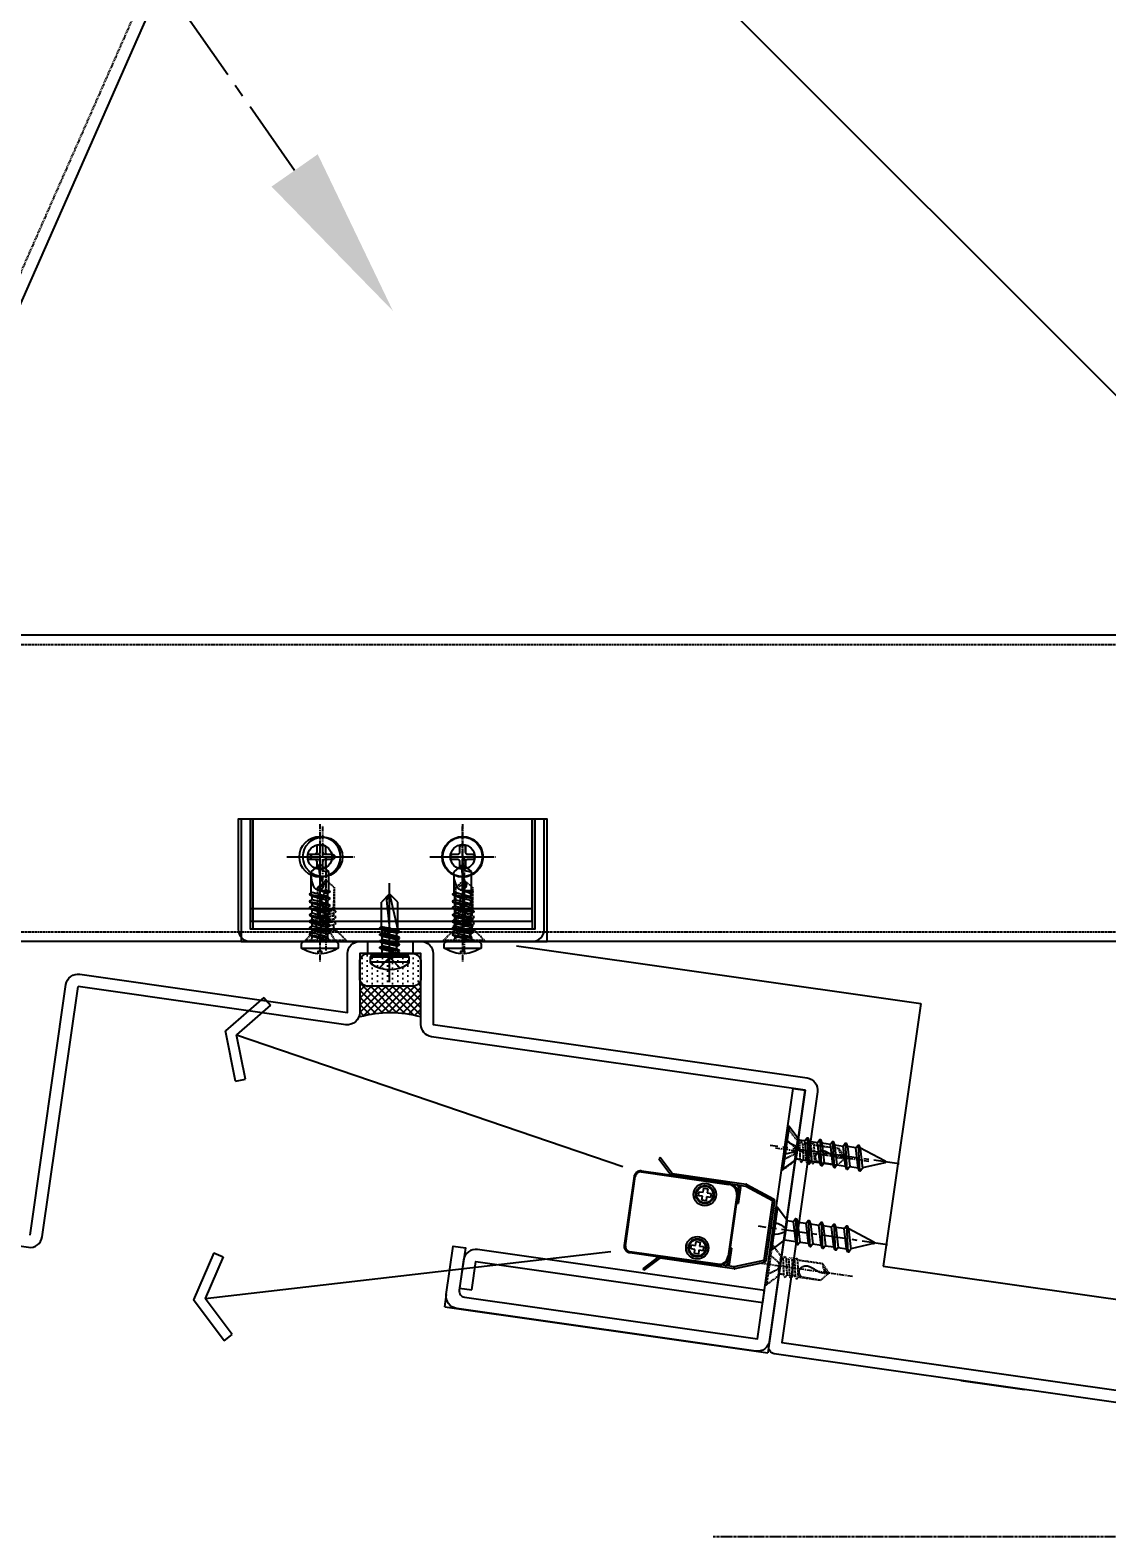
# Model space of a CAD drawing. Extents: x -3378 to 102197, y -3799 to 48702.
# Drawn here: x 81407.2 to 81671, y 27828 to 28197.1 of the extents above; entities that cross this region are included whole.
import ezdxf
from ezdxf import colors
from ezdxf.entities.mleader import LeaderData, LeaderLine
from ezdxf.math import Vec2, Vec3

# ---------------------------------------------------------------- set-up
doc = ezdxf.new("R2010")
doc.units = 0
for name, pattern in [('CENTER', [2, 1.25, -0.25, 0.25, -0.25]), ('CENTER2', [28.575, 19.05, -3.175, 3.175, -3.175]), ('HIDDEN', [0.375, 0.25, -0.125])]:
    doc.linetypes.add(name, pattern=pattern)
for name, color, linetype in [('ARR', 6, 'Continuous'), ('BCM CL', 14, 'CENTER'), ('BCM-draft', 252, 'Continuous'), ('BCM-SIL', 8, 'Continuous'), ('CENTER', 4, 'CENTER'), ('CL', 14, 'CENTER'), ('HIDDEN', 9, 'HIDDEN'), ('LAYER3', 165, 'Continuous'), ('螺絲 固定五金 FASTENERS', 124, 'Continuous'), ('螺絲、螺栓', 4, 'Continuous'), ('視覺模型鋁擠型暫替', 4, 'Continuous'), ('金屬面材 METAL PANEL', 2, 'Continuous')]:
    doc.layers.add(name, color=color, linetype=linetype)
doc.layers.add('BCM-ALP', color=7, linetype='Continuous', lineweight=0)
doc.styles.add('MSCHESE', font='')
doc.styles.get('MSCHESE').set_extended_font_data('Microsoft JhengHei')

# ---------------------------------------------------------------- blocks, each defined once
blk = doc.blocks.new('*U147')
blk.add_lwpolyline([(1.18, 0.65), (2.4, 0.65, -0.398336), (2.92, 0.16, -0.027263), (2.92, -0.16, -0.398336), (2.4, -0.65), (1.18, -0.65, 0.414214), (0.65, -1.18), (0.65, -2.4, -0.398336), (0.16, -2.92, -0.027263), (-0.16, -2.92, -0.398336), (-0.65, -2.4), (-0.65, -1.18, 0.414214), (-1.18, -0.65), (-2.4, -0.65, -0.398336), (-2.92, -0.16, -0.027263), (-2.92, 0.16, -0.398336), (-2.4, 0.65), (-1.18, 0.65, 0.414214), (-0.65, 1.18), (-0.65, 2.4, -0.398336), (-0.16, 2.92, -0.027263), (0.16, 2.92, -0.398336), (0.65, 2.4), (0.65, 1.18, 0.414214)], format="xyb", close=True)
blk.add_circle((0, 0), 4.84)
at = {"layer": 'CL'}
for p, q in [((0, 7.78), (0, -7.78)), ((-7.78, 0), (7.78, 0))]:
    blk.add_line(p, q, dxfattribs=at)
blk = doc.blocks.new('*U736')
blk.add_lwpolyline([(5, -0.3), (5, 0), (-5, 0), (-5, -0.3)])
at = {"layer": 'CL'}
blk.add_line((0, -20.87), (0, 2.23), dxfattribs=at)
at = {"layer": 'HIDDEN'}
for p, q in [((-5, -0.3), (-2.5, -2.8)), ((5, -0.3), (-5, -0.3)), ((2.5, -2.8), (-2.5, -2.8)), ((1.92, -3.4), (-1.92, -4.11)), ((-1.92, -4.11), (-1.92, -3.51)), ((1.92, -3.4), (2.46, -3.71)), ((5, -0.3), (2.5, -2.8)), ((-1.92, -4.11), (-2.46, -4.42)), ((-2.46, -4.42), (-2.46, -4.6)), ((-2.46, -4.6), (-1.92, -4.91)), ((-1.92, -5.54), (-2.46, -5.85)), ((-2.46, -5.85), (-2.46, -6.03)), ((-2.46, -6.03), (-1.92, -6.34)), ((-1.92, -6.97), (-2.46, -7.28)), ((-2.46, -7.28), (-2.46, -7.46)), ((2.05, -6.98), (-2.05, -7.7)), ((1.92, -4.2), (-1.92, -4.91)), ((1.92, -4.83), (-1.92, -5.54)), ((-1.92, -5.54), (-1.92, -4.91)), ((1.92, -5.63), (-1.92, -6.34)), ((1.92, -6.26), (-1.92, -6.97)), ((-1.92, -6.97), (-1.92, -6.34)), ((2.46, -3.89), (1.92, -4.2)), ((1.92, -4.83), (1.92, -4.2)), ((1.92, -4.83), (2.46, -5.14)), ((2.46, -5.32), (1.92, -5.63)), ((1.92, -6.26), (2.46, -6.57)), ((2.46, -6.75), (2.05, -6.98)), ((2.05, -13.25), (2.05, -6.98)), ((2.46, -3.71), (2.46, -3.89)), ((2.46, -6.57), (2.46, -6.75)), ((-2.46, -7.46), (-2.05, -7.7)), ((-2.05, -13.3), (-2.05, -7.7)), ((-2.05, -13.3), (-1.9, -8.44)), ((0, -15), (-2.05, -13.3)), ((2.05, -13.25), (0, -15))]:
    blk.add_line(p, q, dxfattribs=at)
for points in [[(-2.5, 0), (-1.03, -2.24, 0.216006), (0, -2.8)], [(2.5, 0), (1.03, -2.24, -0.216006), (0, -2.8)]]:
    blk.add_lwpolyline(points, format="xyb", dxfattribs=at)
for points in [[(1.92, -6.26), (1.92, -5.63)], [(-1.9, -8.44), (-1.71, -8.23), (-1.43, -8.04), (-1.18, -7.91), (-0.96, -7.83), (-0.77, -7.79), (-0.6, -7.78), (-0.45, -7.79), (-0.31, -7.82), (-0.18, -7.85), (-0.06, -7.89), (0.05, -7.93), (0.16, -7.97), (0.25, -8.02), (0.34, -8.08), (0.42, -8.14), (0.49, -8.2), (0.55, -8.26), (0.61, -8.33), (0.66, -8.4), (0.7, -8.48), (0.75, -8.56), (0.78, -8.64), (0.82, -8.72), (0.86, -8.8), (0.89, -8.89), (0.93, -8.98), (0.96, -9.07), (0.98, -9.16), (1.01, -9.26), (1.02, -9.37), (1.03, -9.48), (1.03, -9.6), (1.01, -9.73), (0.99, -9.86), (0.96, -10.01), (0.92, -10.15), (0.88, -10.31), (0.82, -10.47), (0.77, -10.63), (0.71, -10.8), (0.64, -10.97), (0.57, -11.14), (0.5, -11.32), (0.43, -11.5), (0.36, -11.68), (0.28, -11.86), (0.21, -12.04), (0.14, -12.22), (0.07, -12.41), (0.01, -12.61), (-0.05, -12.85), (-0.09, -13.14), (-0.11, -13.51), (-0.12, -13.97), (-0.1, -14.53), (0, -15)], [(2.05, -13.25), (1.65, -13.31), (1.2, -13.49), (0.87, -13.66), (0.62, -13.82), (0.43, -14), (0.27, -14.23), (0.12, -14.52), (0, -15)]]:
    blk.add_lwpolyline(points, dxfattribs=at)
for centre, radius, start, end in [((-2.62, -3.49), 0.699, 357.9568, 80.164), ((2.61, -3.48), 0.689, 98.9003, 173.2586)]:
    blk.add_arc(centre, radius, start, end, dxfattribs=at)
blk = doc.blocks.new('*U737')
blk.add_lwpolyline([(5, -0.3), (5, 0), (-5, 0), (-5, -0.3)])
at = {"layer": 'CL'}
blk.add_line((0, -20.87), (0, 2.23), dxfattribs=at)
at = {"layer": 'HIDDEN'}
for p, q in [((-5, -0.3), (-2.5, -2.8)), ((5, -0.3), (-5, -0.3)), ((2.5, -2.8), (-2.5, -2.8)), ((1.92, -3.4), (-1.92, -4.11)), ((-1.92, -4.11), (-1.92, -3.51)), ((1.92, -3.4), (2.46, -3.71)), ((5, -0.3), (2.5, -2.8)), ((-1.92, -4.11), (-2.46, -4.42)), ((-2.46, -4.42), (-2.46, -4.6)), ((-2.46, -4.6), (-1.92, -4.91)), ((-1.92, -5.54), (-2.46, -5.85)), ((-2.46, -5.85), (-2.46, -6.03)), ((-2.46, -6.03), (-1.92, -6.34)), ((-1.92, -6.97), (-2.46, -7.28)), ((-2.46, -7.28), (-2.46, -7.46)), ((2.05, -6.98), (-2.05, -7.7)), ((1.92, -4.2), (-1.92, -4.91)), ((1.92, -4.83), (-1.92, -5.54)), ((-1.92, -5.54), (-1.92, -4.91)), ((1.92, -5.63), (-1.92, -6.34)), ((1.92, -6.26), (-1.92, -6.97)), ((-1.92, -6.97), (-1.92, -6.34)), ((2.46, -3.89), (1.92, -4.2)), ((1.92, -4.83), (1.92, -4.2)), ((1.92, -4.83), (2.46, -5.14)), ((2.46, -5.32), (1.92, -5.63)), ((1.92, -6.26), (2.46, -6.57)), ((2.46, -6.75), (2.05, -6.98)), ((2.05, -13.25), (2.05, -6.98)), ((2.46, -3.71), (2.46, -3.89)), ((2.46, -6.57), (2.46, -6.75)), ((-2.46, -7.46), (-2.05, -7.7)), ((-2.05, -13.3), (-2.05, -7.7)), ((-2.05, -13.3), (-1.9, -8.44)), ((0, -15), (-2.05, -13.3)), ((2.05, -13.25), (0, -15))]:
    blk.add_line(p, q, dxfattribs=at)
for points in [[(-2.5, 0), (-1.03, -2.24, 0.216006), (0, -2.8)], [(2.5, 0), (1.03, -2.24, -0.216006), (0, -2.8)]]:
    blk.add_lwpolyline(points, format="xyb", dxfattribs=at)
for points in [[(1.92, -6.26), (1.92, -5.63)], [(-1.9, -8.44), (-1.71, -8.23), (-1.43, -8.04), (-1.18, -7.91), (-0.96, -7.83), (-0.77, -7.79), (-0.6, -7.78), (-0.45, -7.79), (-0.31, -7.82), (-0.18, -7.85), (-0.06, -7.89), (0.05, -7.93), (0.16, -7.97), (0.25, -8.02), (0.34, -8.08), (0.42, -8.14), (0.49, -8.2), (0.55, -8.26), (0.61, -8.33), (0.66, -8.4), (0.7, -8.48), (0.75, -8.56), (0.78, -8.64), (0.82, -8.72), (0.86, -8.8), (0.89, -8.89), (0.93, -8.98), (0.96, -9.07), (0.98, -9.16), (1.01, -9.26), (1.02, -9.37), (1.03, -9.48), (1.03, -9.6), (1.01, -9.73), (0.99, -9.86), (0.96, -10.01), (0.92, -10.15), (0.88, -10.31), (0.82, -10.47), (0.77, -10.63), (0.71, -10.8), (0.64, -10.97), (0.57, -11.14), (0.5, -11.32), (0.43, -11.5), (0.36, -11.68), (0.28, -11.86), (0.21, -12.04), (0.14, -12.22), (0.07, -12.41), (0.01, -12.61), (-0.05, -12.85), (-0.09, -13.14), (-0.11, -13.51), (-0.12, -13.97), (-0.1, -14.53), (0, -15)], [(2.05, -13.25), (1.65, -13.31), (1.2, -13.49), (0.87, -13.66), (0.62, -13.82), (0.43, -14), (0.27, -14.23), (0.12, -14.52), (0, -15)]]:
    blk.add_lwpolyline(points, dxfattribs=at)
for centre, radius, start, end in [((-2.62, -3.49), 0.699, 357.9568, 80.164), ((2.61, -3.48), 0.689, 98.9003, 173.2586)]:
    blk.add_arc(centre, radius, start, end, dxfattribs=at)
blk = doc.blocks.new('A$C19CB1797')
at = {"layer": 'BCM-SIL'}
for p, q in [((8.28, 24.29, 0), (8.28, 0, 0)), ((3.53, 19.39, 0), (13.03, 19.39, 0)), ((3.53, 18.16, 0), (13.03, 18.16, 0)), ((6.49, 17.06, 0), (5.88, 16.71, 0)), ((5.88, 16.71, 0), (10.68, 15.91, 0)), ((5.88, 16.71, 0), (5.88, 16.51, 0)), ((5.88, 16.51, 0), (10.68, 15.72, 0)), ((5.88, 16.51, 0), (6.49, 16.16, 0)), ((6.49, 15.47, 0), (5.88, 15.12, 0)), ((5.88, 15.12, 0), (10.68, 14.32, 0)), ((5.88, 15.12, 0), (5.88, 14.92, 0)), ((5.88, 14.92, 0), (10.68, 14.13, 0)), ((5.88, 14.92, 0), (6.49, 14.57, 0)), ((6.49, 17.06, 0), (10.07, 16.26, 0)), ((6.49, 16.16, 0), (10.07, 15.36, 0)), ((6.49, 16.16, 0), (6.49, 15.47, 0)), ((6.49, 15.47, 0), (10.07, 14.68, 0)), ((10.07, 17.06, 0), (10.07, 16.26, 0)), ((10.07, 17.06, 0), (10.07, 16.26, 0)), ((10.07, 16.26, 0), (10.68, 15.91, 0)), ((10.68, 15.72, 0), (10.07, 15.36, 0)), ((10.07, 15.36, 0), (10.07, 14.68, 0)), ((10.68, 15.91, 0), (10.68, 15.72, 0)), ((6.49, 13.88, 0), (5.88, 13.53, 0)), ((5.88, 13.53, 0), (10.68, 12.74, 0)), ((5.88, 13.53, 0), (5.88, 13.33, 0)), ((5.88, 13.33, 0), (10.68, 12.54, 0)), ((5.88, 13.33, 0), (6.49, 12.98, 0)), ((6.49, 12.3, 0), (5.88, 11.94, 0)), ((5.88, 11.94, 0), (10.68, 11.15, 0)), ((5.88, 11.94, 0), (5.88, 11.75, 0)), ((5.88, 11.75, 0), (10.68, 10.95, 0)), ((5.88, 11.75, 0), (6.28, 11.52, 0)), ((8.28, 2.66, 0), (6.28, 11.52, 0)), ((6.28, 11.52, 0), (6.28, 4.66, 0)), ((6.28, 11.52, 0), (10.28, 10.72, 0)), ((6.49, 14.57, 0), (10.07, 13.78, 0)), ((6.49, 14.57, 0), (6.49, 13.88, 0)), ((6.49, 13.88, 0), (10.07, 13.09, 0)), ((6.49, 12.98, 0), (10.07, 12.19, 0)), ((6.49, 12.98, 0), (6.49, 12.3, 0)), ((6.49, 12.3, 0), (10.07, 11.5, 0)), ((9.03, 4.16, 0), (8.28, 11.12, 0)), ((10.07, 14.68, 0), (10.68, 14.32, 0)), ((10.68, 14.13, 0), (10.07, 13.78, 0)), ((10.07, 13.78, 0), (10.07, 13.09, 0)), ((10.07, 13.09, 0), (10.68, 12.74, 0)), ((10.68, 12.54, 0), (10.07, 12.19, 0)), ((10.07, 12.19, 0), (10.07, 11.5, 0)), ((10.07, 11.5, 0), (10.68, 11.15, 0)), ((10.68, 14.32, 0), (10.68, 14.13, 0)), ((10.68, 12.74, 0), (10.68, 12.54, 0)), ((10.68, 11.15, 0), (10.68, 10.95, 0)), ((10.68, 10.95, 0), (10.28, 10.72, 0)), ((10.28, 10.72, 0), (10.28, 4.66, 0)), ((6.28, 4.66, 0), (8.28, 2.66, 0)), ((8.28, 2.66, 0), (10.28, 4.66, 0)), ((8.28, 2.66, 0), (9.03, 4.16, 0))]:
    blk.add_line(p, q, dxfattribs=at)
at = {"layer": 'BCM-SIL', "elevation": 0}
blk.add_lwpolyline([(12.8, 19.81, 0.297439), (3.75, 19.81, 0.253368), (3.53, 19.39), (3.53, 18.16, 0.414214), (4.03, 17.66), (12.53, 17.66, 0.414214), (13.03, 18.16), (13.03, 19.39, 0.253368)], format="xyb", close=True, dxfattribs=at)
at = {"layer": 'BCM-SIL', "ltscale": 0.1, "elevation": 0}
blk.add_lwpolyline([(5.78, 20.77), (7.8, 18.64, 0.205918), (8.28, 18.43, 0.205918), (8.75, 18.64), (10.78, 20.77)], format="xyb", dxfattribs=at)
at = {"layer": 'BCM-SIL'}
for centre, start, end in [((5.89, 17.06, 0), 0, 90), ((10.67, 17.06, 0), 90, 180)]:
    blk.add_arc(centre, 0.6, start, end, dxfattribs=at)
blk = doc.blocks.new('*U738')
blk.add_lwpolyline([(5, -0.3), (5, 0), (-5, 0), (-5, -0.3)])
at = {"layer": 'CL'}
blk.add_line((0, -20.87), (0, 2.23), dxfattribs=at)
at = {"layer": 'HIDDEN'}
for p, q in [((-5, -0.3), (-2.5, -2.8)), ((5, -0.3), (-5, -0.3)), ((2.5, -2.8), (-2.5, -2.8)), ((1.92, -3.4), (-1.92, -4.11)), ((-1.92, -4.11), (-1.92, -3.51)), ((1.92, -3.4), (2.46, -3.71)), ((5, -0.3), (2.5, -2.8)), ((-1.92, -4.11), (-2.46, -4.42)), ((-2.46, -4.42), (-2.46, -4.6)), ((-2.46, -4.6), (-1.92, -4.91)), ((-1.92, -5.54), (-2.46, -5.85)), ((-2.46, -5.85), (-2.46, -6.03)), ((-2.46, -6.03), (-1.92, -6.34)), ((-1.92, -6.97), (-2.46, -7.28)), ((-2.46, -7.28), (-2.46, -7.46)), ((2.05, -6.98), (-2.05, -7.7)), ((1.92, -4.2), (-1.92, -4.91)), ((1.92, -4.83), (-1.92, -5.54)), ((-1.92, -5.54), (-1.92, -4.91)), ((1.92, -5.63), (-1.92, -6.34)), ((1.92, -6.26), (-1.92, -6.97)), ((-1.92, -6.97), (-1.92, -6.34)), ((2.46, -3.89), (1.92, -4.2)), ((1.92, -4.83), (1.92, -4.2)), ((1.92, -4.83), (2.46, -5.14)), ((2.46, -5.32), (1.92, -5.63)), ((1.92, -6.26), (2.46, -6.57)), ((2.46, -6.75), (2.05, -6.98)), ((2.05, -13.25), (2.05, -6.98)), ((2.46, -3.71), (2.46, -3.89)), ((2.46, -6.57), (2.46, -6.75)), ((-2.46, -7.46), (-2.05, -7.7)), ((-2.05, -13.3), (-2.05, -7.7)), ((-2.05, -13.3), (-1.9, -8.44)), ((0, -15), (-2.05, -13.3)), ((2.05, -13.25), (0, -15))]:
    blk.add_line(p, q, dxfattribs=at)
for points in [[(-2.5, 0), (-1.03, -2.24, 0.216006), (0, -2.8)], [(2.5, 0), (1.03, -2.24, -0.216006), (0, -2.8)]]:
    blk.add_lwpolyline(points, format="xyb", dxfattribs=at)
for points in [[(1.92, -6.26), (1.92, -5.63)], [(-1.9, -8.44), (-1.71, -8.23), (-1.43, -8.04), (-1.18, -7.91), (-0.96, -7.83), (-0.77, -7.79), (-0.6, -7.78), (-0.45, -7.79), (-0.31, -7.82), (-0.18, -7.85), (-0.06, -7.89), (0.05, -7.93), (0.16, -7.97), (0.25, -8.02), (0.34, -8.08), (0.42, -8.14), (0.49, -8.2), (0.55, -8.26), (0.61, -8.33), (0.66, -8.4), (0.7, -8.48), (0.75, -8.56), (0.78, -8.64), (0.82, -8.72), (0.86, -8.8), (0.89, -8.89), (0.93, -8.98), (0.96, -9.07), (0.98, -9.16), (1.01, -9.26), (1.02, -9.37), (1.03, -9.48), (1.03, -9.6), (1.01, -9.73), (0.99, -9.86), (0.96, -10.01), (0.92, -10.15), (0.88, -10.31), (0.82, -10.47), (0.77, -10.63), (0.71, -10.8), (0.64, -10.97), (0.57, -11.14), (0.5, -11.32), (0.43, -11.5), (0.36, -11.68), (0.28, -11.86), (0.21, -12.04), (0.14, -12.22), (0.07, -12.41), (0.01, -12.61), (-0.05, -12.85), (-0.09, -13.14), (-0.11, -13.51), (-0.12, -13.97), (-0.1, -14.53), (0, -15)], [(2.05, -13.25), (1.65, -13.31), (1.2, -13.49), (0.87, -13.66), (0.62, -13.82), (0.43, -14), (0.27, -14.23), (0.12, -14.52), (0, -15)]]:
    blk.add_lwpolyline(points, dxfattribs=at)
for centre, radius, start, end in [((-2.62, -3.49), 0.699, 357.9568, 80.164), ((2.61, -3.48), 0.689, 98.9003, 173.2586)]:
    blk.add_arc(centre, radius, start, end, dxfattribs=at)
blk = doc.blocks.new('*U739')
blk.add_lwpolyline([(5, -0.3), (5, 0), (-5, 0), (-5, -0.3)])
at = {"layer": 'CL'}
blk.add_line((0, -20.87), (0, 2.23), dxfattribs=at)
at = {"layer": 'HIDDEN'}
for p, q in [((-5, -0.3), (-2.5, -2.8)), ((5, -0.3), (-5, -0.3)), ((2.5, -2.8), (-2.5, -2.8)), ((1.92, -3.4), (-1.92, -4.11)), ((-1.92, -4.11), (-1.92, -3.51)), ((1.92, -3.4), (2.46, -3.71)), ((5, -0.3), (2.5, -2.8)), ((-1.92, -4.11), (-2.46, -4.42)), ((-2.46, -4.42), (-2.46, -4.6)), ((-2.46, -4.6), (-1.92, -4.91)), ((-1.92, -5.54), (-2.46, -5.85)), ((-2.46, -5.85), (-2.46, -6.03)), ((-2.46, -6.03), (-1.92, -6.34)), ((-1.92, -6.97), (-2.46, -7.28)), ((-2.46, -7.28), (-2.46, -7.46)), ((2.05, -6.98), (-2.05, -7.7)), ((1.92, -4.2), (-1.92, -4.91)), ((1.92, -4.83), (-1.92, -5.54)), ((-1.92, -5.54), (-1.92, -4.91)), ((1.92, -5.63), (-1.92, -6.34)), ((1.92, -6.26), (-1.92, -6.97)), ((-1.92, -6.97), (-1.92, -6.34)), ((2.46, -3.89), (1.92, -4.2)), ((1.92, -4.83), (1.92, -4.2)), ((1.92, -4.83), (2.46, -5.14)), ((2.46, -5.32), (1.92, -5.63)), ((1.92, -6.26), (2.46, -6.57)), ((2.46, -6.75), (2.05, -6.98)), ((2.05, -13.25), (2.05, -6.98)), ((2.46, -3.71), (2.46, -3.89)), ((2.46, -6.57), (2.46, -6.75)), ((-2.46, -7.46), (-2.05, -7.7)), ((-2.05, -13.3), (-2.05, -7.7)), ((-2.05, -13.3), (-1.9, -8.44)), ((0, -15), (-2.05, -13.3)), ((2.05, -13.25), (0, -15))]:
    blk.add_line(p, q, dxfattribs=at)
for points in [[(-2.5, 0), (-1.03, -2.24, 0.216006), (0, -2.8)], [(2.5, 0), (1.03, -2.24, -0.216006), (0, -2.8)]]:
    blk.add_lwpolyline(points, format="xyb", dxfattribs=at)
for points in [[(1.92, -6.26), (1.92, -5.63)], [(-1.9, -8.44), (-1.71, -8.23), (-1.43, -8.04), (-1.18, -7.91), (-0.96, -7.83), (-0.77, -7.79), (-0.6, -7.78), (-0.45, -7.79), (-0.31, -7.82), (-0.18, -7.85), (-0.06, -7.89), (0.05, -7.93), (0.16, -7.97), (0.25, -8.02), (0.34, -8.08), (0.42, -8.14), (0.49, -8.2), (0.55, -8.26), (0.61, -8.33), (0.66, -8.4), (0.7, -8.48), (0.75, -8.56), (0.78, -8.64), (0.82, -8.72), (0.86, -8.8), (0.89, -8.89), (0.93, -8.98), (0.96, -9.07), (0.98, -9.16), (1.01, -9.26), (1.02, -9.37), (1.03, -9.48), (1.03, -9.6), (1.01, -9.73), (0.99, -9.86), (0.96, -10.01), (0.92, -10.15), (0.88, -10.31), (0.82, -10.47), (0.77, -10.63), (0.71, -10.8), (0.64, -10.97), (0.57, -11.14), (0.5, -11.32), (0.43, -11.5), (0.36, -11.68), (0.28, -11.86), (0.21, -12.04), (0.14, -12.22), (0.07, -12.41), (0.01, -12.61), (-0.05, -12.85), (-0.09, -13.14), (-0.11, -13.51), (-0.12, -13.97), (-0.1, -14.53), (0, -15)], [(2.05, -13.25), (1.65, -13.31), (1.2, -13.49), (0.87, -13.66), (0.62, -13.82), (0.43, -14), (0.27, -14.23), (0.12, -14.52), (0, -15)]]:
    blk.add_lwpolyline(points, dxfattribs=at)
for centre, radius, start, end in [((-2.62, -3.49), 0.699, 357.9568, 80.164), ((2.61, -3.48), 0.689, 98.9003, 173.2586)]:
    blk.add_arc(centre, radius, start, end, dxfattribs=at)
blk = doc.blocks.new('*U35')
blk.add_lwpolyline([(1.22, 0.68), (2.48, 0.68, -0.398336), (3.02, 0.16, -0.027263), (3.02, -0.16, -0.398336), (2.48, -0.68), (1.22, -0.68, 0.414214), (0.68, -1.22), (0.68, -2.48, -0.398336), (0.16, -3.02, -0.027263), (-0.16, -3.02, -0.398336), (-0.68, -2.48), (-0.68, -1.22, 0.414214), (-1.22, -0.68), (-2.48, -0.68, -0.398336), (-3.02, -0.16, -0.027263), (-3.02, 0.16, -0.398336), (-2.48, 0.68), (-1.22, 0.68, 0.414214), (-0.68, 1.22), (-0.68, 2.48, -0.398336), (-0.16, 3.02, -0.027263), (0.16, 3.02, -0.398336), (0.68, 2.48), (0.68, 1.22, 0.414214)], format="xyb", close=True)
blk.add_circle((0, 0), 5)
at = {"layer": 'CL'}
for p, q in [((0, 8.04), (0, -8.04)), ((-8.04, 0), (8.04, 0))]:
    blk.add_line(p, q, dxfattribs=at)
blk = doc.blocks.new('圓孔6mm')
at = {"layer": '視覺模型鋁擠型暫替', "color": 6, "linetype": 'Continuous'}
blk.add_circle((0, 0), 3, dxfattribs=at)
at = {"layer": 'BCM-draft'}
blk.add_blockref('*U35', (0, 0), dxfattribs=at)
blk = doc.blocks.new('A$C20AE7E0D')
at = {"layer": 'ARR', "color": 0, "linetype": 'ByBlock', "ltscale": 0.3}
for p, q in [((-1.61, -4.5), (-1.61, 4.5)), ((0.5, 2.24), (1.14, 1.9)), ((0.72, 2.13), (1.65, -2.5)), ((1.89, 1.9), (1.14, 1.9)), ((2.24, 2.5), (3.24, -2.5)), ((3.48, 1.9), (2.73, 1.9)), ((3.83, 2.5), (4.83, -2.5)), ((5.07, 1.9), (4.32, 1.9)), ((5.42, 2.5), (6.42, -2.5)), ((6.81, 1.9), (5.91, 1.9)), ((7.16, 2.5), (8.16, -2.5)), ((8.4, 1.9), (7.65, 1.9)), ((8.75, 2.5), (9.75, -2.5)), ((10.14, 1.9), (9.24, 1.9)), ((10.49, 2.5), (11.49, -2.5)), ((11.73, 1.9), (10.98, 1.9)), ((12.08, 2.5), (12.7, -0.6)), ((17.12, 2.1), (12.46, 2.1)), ((18.83, 0.06), (17.12, 2.1)), ((18.83, 0.06), (18.95, 0.06)), ((19, -0.01), (19, 0.01)), ((2.14, -1.9), (2.89, -1.9)), ((3.73, -1.9), (4.48, -1.9)), ((5.32, -1.9), (6.07, -1.9)), ((6.91, -1.9), (7.81, -1.9)), ((8.65, -1.9), (9.4, -1.9)), ((10.24, -1.9), (11.14, -1.9)), ((11.87, -2.1), (15.91, -2.1)), ((18.83, -0.06), (17.12, -2.1)), ((18.83, -0.06), (18.95, -0.06))]:
    blk.add_line(p, q, dxfattribs=at)
at = {"layer": 'ARR', "color": 0, "linetype": 'CENTER', "ltscale": 0.87}
blk.add_line((21, 0), (-5.1, 0), dxfattribs=at)
at = {"layer": 'ARR', "color": 0, "linetype": 'ByBlock', "ltscale": 0.3}
blk.add_lwpolyline([(-2.98, -0.5, 0.134476), (-1.61, -4.5), (-0.58, -4.5, 0.198912), (-0.44, -4.44), (-0.06, -4.06, 0.198912), (0, -3.92), (0, 3.92, 0.198912), (-0.06, 4.06), (-0.44, 4.44, 0.198912), (-0.58, 4.5), (-1.61, 4.5, 0.134562), (-2.98, 0.5), (-2.48, 0.5), (-2.48, -0.5), (-2.98, -0.5)], format="xyb", dxfattribs=at)
blk.add_lwpolyline([(1.14, 1.9), (2.14, -1.9), (1.8, -2.5), (1.65, -2.5), (1.3, -1.9), (0.3, 1.9), (0.5, 2.24)], dxfattribs=at)
for points in [[(3.24, -2.5), (2.89, -1.9), (1.89, 1.9), (2.24, 2.5), (2.39, 2.5), (2.73, 1.9), (3.73, -1.9), (3.39, -2.5)], [(4.83, -2.5), (4.48, -1.9), (3.48, 1.9), (3.83, 2.5), (3.98, 2.5), (4.32, 1.9), (5.32, -1.9), (4.98, -2.5)], [(6.42, -2.5), (6.07, -1.9), (5.07, 1.9), (5.42, 2.5), (5.57, 2.5), (5.91, 1.9), (6.91, -1.9), (6.57, -2.5)], [(8.16, -2.5), (7.81, -1.9), (6.81, 1.9), (7.16, 2.5), (7.31, 2.5), (7.65, 1.9), (8.65, -1.9), (8.31, -2.5)], [(9.75, -2.5), (9.4, -1.9), (8.4, 1.9), (8.75, 2.5), (8.9, 2.5), (9.24, 1.9), (10.24, -1.9), (9.9, -2.5)], [(11.49, -2.5), (11.14, -1.9), (10.14, 1.9), (10.49, 2.5), (10.64, 2.5), (10.98, 1.9), (11.98, -1.9), (11.64, -2.5)], [(12.08, 2.5), (11.73, 1.9), (12.7, -0.6), (12.46, 2.1), (12.23, 2.5)]]:
    blk.add_lwpolyline(points, close=True, dxfattribs=at)
for centre, radius, start, end in [((0.67, 3.07), 0.874, 220.3388, 257.7802), ((13.86, -0.29), 1.2, 56.152, 236.152), ((17.85, 6.88), 7.01, 241.6458, 278.008), ((18.9, 1.75), 1.82, 168.8617, 267.6865), ((18.95, 0.01), 0.05, 0, 90), ((1.17, -3.34), 1.44, 84.7312, 144.22), ((16.52, 4.88), 7.01, 241.6458, 274.9541), ((18.95, -0.01), 0.05, 270, 0)]:
    blk.add_arc(centre, radius, start, end, dxfattribs=at)
blk = doc.blocks.new('*U77')
at = {"color": 0, "linetype": 'ByBlock'}
blk.add_blockref('A$C20AE7E0D', (0, 0), dxfattribs=at)
blk = doc.blocks.new('4t托架')
at = {"layer": '視覺模型鋁擠型暫替', "color": 6, "linetype": 'Continuous'}
blk.add_line((-0.7, -22), (-69.7, -22), dxfattribs=at)
at = {"layer": '視覺模型鋁擠型暫替', "color": 6, "linetype": 'Continuous', "elevation": 0}
blk.add_lwpolyline([(-69.7, -25), (-0.7, -25), (-0.7, 0), (-69.7, 0)], close=True, dxfattribs=at)
at = {"layer": '金屬面材 METAL PANEL', "linetype": 'Continuous', "elevation": 0}
blk.add_lwpolyline([(-69.7, 0), (-72.7, 0), (-72.7, -27, 0.414214), (-69.7, -30), (-0.7, -30, 0.414214), (2.3, -27), (2.3, 0), (-0.7, 0), (-0.7, -27), (-69.7, -27)], format="xyb", close=True, dxfattribs=at)
at = {"layer": '螺絲 固定五金 FASTENERS', "xscale": -1, "rotation": 270}
for p in [(-52.7, -30), (-17.7, -30)]:
    blk.add_blockref('*U77', p, dxfattribs=at)
at = {"layer": '視覺模型鋁擠型暫替', "linetype": 'Continuous'}
for p in [(-52.7, -9.26), (-17.7, -9.26)]:
    blk.add_blockref('圓孔6mm', p, dxfattribs=at)
blk = doc.blocks.new('*u927')
at = {"layer": 'CENTER', "color": 0, "ltscale": 5}
blk.add_line((28.28, 0), (-3.62, 0), dxfattribs=at)
at = {"layer": '螺絲、螺栓', "color": 0, "linetype": 'ByBlock', "ltscale": 0.2}
for p, q in [((0.3, 5.3), (0.3, -5.3)), ((3.1, 2.5), (3.1, -2.5)), ((3.1, 2.39), (4.64, 2.39)), ((5.08, 3.15), (6.34, -3.15)), ((5.7, 2.39), (7.79, 2.39)), ((8.23, 3.15), (9.49, -3.15)), ((8.85, 2.39), (10.94, 2.39)), ((11.38, 3.15), (12.64, -3.15)), ((12, 2.39), (14.09, 2.39)), ((14.53, 3.15), (15.79, -3.15)), ((17.24, 2.39), (15.15, 2.39)), ((17.68, 3.15), (18.94, -3.15)), ((18.17, 2.61), (24.84, 0.24)), ((3.1, -2.39), (5.9, -2.39)), ((6.96, -2.39), (9.05, -2.39)), ((10.11, -2.39), (12.2, -2.39)), ((13.26, -2.39), (15.35, -2.39)), ((16.41, -2.39), (18.5, -2.39)), ((24.84, -0.23), (19.52, -2.25))]:
    blk.add_line(p, q, dxfattribs=at)
blk.add_lwpolyline([(3.1, -2.5), (0.3, -5.3), (0, -5.3), (0, 5.3), (0.3, 5.3), (3.1, 2.5)], dxfattribs=at)
blk.add_lwpolyline([(0, 1.61, -0.048054), (2.67, 0.68, -0.292428), (3.1, 0, -0.292428), (2.67, -0.68, -0.048054), (0, -1.61, -0.048054)], format="xyb", dxfattribs=at)
for points in [[(6.34, -3.15), (5.9, -2.39), (4.64, 2.39), (5.08, 3.15), (5.27, 3.15), (5.7, 2.39), (6.96, -2.39), (6.53, -3.15)], [(9.49, -3.15), (9.05, -2.39), (7.79, 2.39), (8.23, 3.15), (8.42, 3.15), (8.85, 2.39), (10.11, -2.39), (9.68, -3.15)], [(12.64, -3.15), (12.2, -2.39), (10.94, 2.39), (11.38, 3.15), (11.57, 3.15), (12, 2.39), (13.26, -2.39), (12.83, -3.15)], [(15.79, -3.15), (15.35, -2.39), (14.09, 2.39), (14.53, 3.15), (14.72, 3.15), (15.15, 2.39), (16.41, -2.39), (15.98, -3.15)], [(18.94, -3.15), (18.5, -2.39), (17.24, 2.39), (17.68, 3.15), (17.87, 3.15), (18.3, 2.39), (19.56, -2.39), (19.13, -3.15)]]:
    blk.add_lwpolyline(points, close=True, dxfattribs=at)
blk.add_arc((24.75, 0), 0.252, 292.1627, 69.4623, dxfattribs=at)
blk = doc.blocks.new('*U929')
blk.add_blockref('*u927', (0, 0))
blk = doc.blocks.new('燈座')
for p, q in [((-78.77, 14.27), (-79.2, 11.3)), ((-79.16, 11.3), (0, 0)), ((0.42, 2.97, 0), (0, 0))]:
    blk.add_line(p, q)
at = {"layer": '金屬面材 METAL PANEL', "linetype": 'Continuous'}
for points in [[(9.18, 64.35), (0.42, 2.97, -0.414214), (-2.97, 0.42), (-76.23, 10.88, -0.414214), (-78.77, 14.27), (-77.08, 26.15), (-74.11, 25.73), (-75.59, 15.33, 0.414214), (-74.32, 13.64), (-2.55, 3.39), (6.21, 64.77)], [(-72.55, 15.4), (-71.56, 22.33), (-1.27, 12.3), (-0.85, 15.27), (-71.14, 25.3, 0.414214), (-74.53, 22.76), (-75.52, 15.83)]]:
    blk.add_lwpolyline(points, format="xyb", close=True, dxfattribs=at)
at = {"layer": '螺絲 固定五金 FASTENERS', "rotation": 351.8790730473864}
for p in [(4.14, 50.28, 0), (1.32, 30.48, 0)]:
    blk.add_blockref('*U929', p, dxfattribs=at)
blk = doc.blocks.new('箭頭2')
at = {"layer": 'LAYER3', "ltscale": 10}
for p, q in [((-21.65, -12.5), (0, 0)), ((21.65, -12.5), (0, 0)), ((-19.15, -16.83), (0, -5.77)), ((19.15, -16.83), (0, -5.77)), ((0, -5.77), (0, -205.77)), ((-21.65, -12.5), (-19.15, -16.83)), ((21.65, -12.5), (19.15, -16.83))]:
    blk.add_line(p, q, dxfattribs=at)
blk = doc.blocks.new('L1燈具')
at = {"color": 133, "linetype": 'Continuous'}
for p, q in [((-26.94, 17.91), (-27.33, 17.61)), ((-27.33, 17.61), (-24.4, 13.7)), ((-24, 14), (-26.94, 17.91)), ((-24, 14), (-5.92, 11.42)), ((-9.83, 11.47), (-5.99, 10.93)), ((-5.76, 11.36), (0.79, 7.86)), ((-7.78, 10.68), (-8.05, 8.75)), ((-7.29, 10.61), (-7.85, 6.69)), ((-5.99, 10.93), (0.56, 7.42)), ((0.56, 7.42), (-1.54, -7.28)), ((-8.34, 6.76), (-7.85, 6.69)), ((1.05, 7.35), (-1.05, -7.35)), ((-27.26, -6.33), (-31.17, -9.26)), ((-30.87, -9.66), (-26.96, -6.72)), ((-8.88, -9.3), (-26.96, -6.72)), ((-10.46, -8.08), (-10.18, -6.15)), ((-9.97, -8.15), (-9.41, -4.23)), ((-9.9, -4.16), (-9.41, -4.23)), ((-1.54, -7.28), (-8.81, -8.81)), ((-30.87, -9.66), (-31.17, -9.26)), ((-8.81, -8.81), (-12.64, -8.27)), ((-1.44, -7.77), (-8.71, -9.3))]:
    blk.add_line(p, q, dxfattribs=at)
at = {"color": 53}
for p, q in [((-33.28, 13.37), (-35.71, -3.65)), ((-10.1, 11.58), (-31.58, 14.64)), ((-10.13, -6.29), (-7.98, 8.75)), ((-34.43, -5.35), (-12.96, -8.41))]:
    blk.add_line(p, q, dxfattribs=at)
at = {"color": 165}
for p, q in [((-35.67, -3.63), (-33.25, 13.34)), ((-35.48, -3.66), (-33.06, 13.31)), ((-33.28, 13.37), (-33.22, 13.62)), ((-33.28, 13.37), (-33.28, 13.37)), ((-33.25, 13.34), (-33.28, 13.37)), ((-33.06, 13.31), (-33.25, 13.34)), ((-33.22, 13.62), (-33.1, 13.9)), ((-33.1, 13.9), (-32.92, 14.15)), ((-31.59, 14.41), (-31.56, 14.61)), ((-31.59, 14.41), (-10.16, 11.36)), ((-31.56, 14.61), (-31.58, 14.64)), ((-31.58, 14.64), (-31.58, 14.64)), ((-31.56, 14.61), (-10.14, 11.55)), ((-10.16, 11.36), (-10.14, 11.55)), ((-10.14, 11.55), (-10.1, 11.58)), ((-10.1, 11.58), (-10.1, 11.58)), ((-17.58, 8.59), (-17.44, 9.58)), ((-16.59, 8.45), (-17.58, 8.59)), ((-17.44, 9.58), (-16.45, 9.44)), ((-16.73, 7.46), (-16.59, 8.45)), ((-15.74, 7.32), (-16.73, 7.46)), ((-16.45, 9.44), (-16.31, 10.43)), ((-16.31, 10.43), (-15.32, 10.29)), ((-15.6, 8.31), (-15.74, 7.32)), ((-14.61, 8.17), (-15.6, 8.31)), ((-15.32, 10.29), (-15.46, 9.3)), ((-15.46, 9.3), (-14.47, 9.16)), ((-14.47, 9.16), (-14.61, 8.17)), ((-8.21, 8.75), (-10.35, -6.23)), ((-8.01, 8.73), (-10.15, -6.26)), ((-10.1, -6.1), (-8.01, 8.55)), ((-8.21, 8.75), (-8.01, 8.73)), ((-8.01, 8.73), (-7.98, 8.75)), ((-7.98, 8.75), (-7.98, 8.75)), ((-35.72, -3.9), (-35.71, -3.65)), ((-35.67, -3.63), (-35.71, -3.65)), ((-35.71, -3.65), (-35.71, -3.65)), ((-35.48, -3.66), (-35.67, -3.63)), ((-19.44, -4.45), (-19.3, -3.46)), ((-19.3, -3.46), (-18.31, -3.6)), ((-18.31, -3.6), (-18.17, -2.61)), ((-18.17, -2.61), (-17.18, -2.75)), ((-17.18, -2.75), (-17.32, -3.74)), ((-35.68, -4.21), (-35.72, -3.9)), ((-35.58, -4.5), (-35.68, -4.21)), ((-34.4, -5.32), (-34.43, -5.35)), ((-34.43, -5.35), (-34.43, -5.35)), ((-34.37, -5.13), (-34.4, -5.32)), ((-12.98, -8.38), (-34.4, -5.32)), ((-12.95, -8.18), (-34.37, -5.13)), ((-18.45, -4.59), (-19.44, -4.45)), ((-18.59, -5.58), (-18.45, -4.59)), ((-17.6, -5.72), (-18.59, -5.58)), ((-17.46, -4.73), (-17.6, -5.72)), ((-16.47, -4.87), (-17.46, -4.73)), ((-17.32, -3.74), (-16.33, -3.88)), ((-16.33, -3.88), (-16.47, -4.87)), ((-10.35, -6.23), (-10.15, -6.26)), ((-10.15, -6.26), (-10.13, -6.29)), ((-10.13, -6.29), (-10.13, -6.29)), ((-12.95, -8.18), (-12.98, -8.38)), ((-12.98, -8.38), (-12.96, -8.41)), ((-12.96, -8.41), (-12.96, -8.41))]:
    blk.add_line(p, q, dxfattribs=at)
at = {"color": 165, "linetype": 'Continuous'}
for p, q in [((-24, 14), (-24.4, 13.7)), ((-24, 14), (-24.25, 13.57)), ((-24, 14), (-24.07, 13.54)), ((-7.73, 11.17), (-7.88, 11.06)), ((-5.92, 11.42), (-5.99, 10.93)), ((-5.76, 11.36), (-5.99, 10.93)), ((-8.29, 8.76), (-8.09, 8.73)), ((-8.09, 8.73), (-8.06, 8.75)), ((-8.06, 8.72), (-7.57, 8.65)), ((-7.29, 10.61), (-7.78, 10.68)), ((0.79, 7.86), (0.56, 7.42)), ((1.05, 7.35), (0.56, 7.42)), ((-26.96, -6.72), (-27.26, -6.33)), ((-26.96, -6.72), (-27.08, -6.24)), ((-26.96, -6.72), (-26.89, -6.26)), ((-10.4, -6.09), (-10.21, -6.12)), ((-10.21, -6.12), (-10.19, -6.15)), ((-10.18, -6.12), (-9.69, -6.19)), ((-1.44, -7.77), (-1.54, -7.28)), ((-1.05, -7.35), (-1.54, -7.28)), ((-10.55, -8.56), (-10.66, -8.41)), ((-9.97, -8.15), (-10.46, -8.08)), ((-8.88, -9.3), (-8.81, -8.81)), ((-8.71, -9.3), (-8.81, -8.81))]:
    blk.add_line(p, q, dxfattribs=at)
at = {"color": 165}
for points in [[(-32.92, 14.15), (-32.69, 14.36), (-32.43, 14.52), (-32.13, 14.62), (-31.83, 14.66), (-31.58, 14.64)], [(-10.1, 11.58), (-9.67, 11.47), (-9.21, 11.27), (-8.8, 10.97), (-8.46, 10.6), (-8.2, 10.17), (-8.03, 9.69), (-7.96, 9.2), (-7.98, 8.75)], [(-34.43, -5.35), (-34.68, -5.29), (-34.96, -5.17), (-35.21, -4.99), (-35.42, -4.76), (-35.58, -4.5)], [(-10.13, -6.29), (-10.23, -6.73), (-10.44, -7.19), (-10.73, -7.6), (-11.11, -7.94), (-11.54, -8.2), (-12.01, -8.37), (-12.51, -8.44), (-12.96, -8.41)]]:
    blk.add_lwpolyline(points, dxfattribs=at)
for centre, radius in [((-16.02, 8.87), 2.75), ((-16.02, 8.87), 2.22), ((-16.02, 8.87), 2.02), ((-17.88, -4.16), 2.75), ((-17.88, -4.16), 2.22), ((-17.88, -4.16), 2.02)]:
    blk.add_circle(centre, radius, dxfattribs=at)
at = {"color": 53}
for centre, radius, start, end in [((-31.79, 13.16), 1.5, 161.4104, 171.8638), ((-31.79, 13.16), 1.5, 154.4888, 160.6308), ((-31.8, 13.16), 1.5, 160.6339, 161.4066), ((-31.79, 13.16), 1.5, 149.8758, 154.4914), ((-31.8, 13.16), 1.5, 149.377, 149.8746), ((-31.79, 13.16), 1.5, 142.1037, 149.3733), ((-31.79, 13.16), 1.5, 138.3486, 142.1061), ((-31.79, 13.16), 1.5, 126.8408, 138.124), ((-31.8, 13.16), 1.49, 138.1289, 138.347), ((-31.79, 13.16), 1.5, 124.8888, 126.8362), ((-31.79, 13.16), 1.5, 115.3042, 124.8946), ((-31.79, 13.16), 1.5, 98.9944, 115.3019), ((-31.79, 13.16), 1.5, 92.2511, 99.0004), ((-31.79, 13.15), 1.5, 81.8917, 92.2467), ((-10.46, 9.1), 2.5, 351.8768, 81.8806), ((-34.22, -3.86), 1.5, 171.8917, 182.2467), ((-34.23, -3.86), 1.5, 182.2507, 183.1237), ((-34.22, -3.86), 1.5, 183.1268, 188.9969), ((-34.22, -3.86), 1.5, 188.9944, 193.7783), ((-34.22, -3.86), 1.5, 193.7795, 194.3812), ((-34.22, -3.86), 1.5, 194.3847, 201.086), ((-34.22, -3.86), 1.5, 201.0832, 205.3019), ((-34.23, -3.87), 1.49, 205.3038, 205.6292), ((-34.22, -3.86), 1.5, 205.6342, 214.8892), ((-34.22, -3.87), 1.5, 214.8888, 216.8362), ((-34.22, -3.86), 1.5, 216.8355, 232.1061), ((-34.22, -3.86), 1.5, 232.0994, 244.4914), ((-34.22, -3.87), 1.5, 244.4852, 251.4062), ((-34.22, -3.86), 1.5, 251.4104, 261.8638), ((-12.6, -5.94), 2.5, 261.8768, 351.8806)]:
    blk.add_arc(centre, radius, start, end, dxfattribs=at)
at = {"color": 165}
for centre, radius, start, end in [((-31.77, 13.13), 1.5, 81.8746, 171.8793), ((-31.77, 13.13), 1.3, 81.8756, 171.8825), ((-10.49, 9.08), 2.3, 351.8756, 81.8825), ((-10.49, 9.08), 2.5, 351.8768, 81.8806), ((-10.58, 8.92), 2.6, 351.8791, 352.9984), ((-34.19, -3.84), 1.5, 171.8746, 261.8793), ((-34.19, -3.84), 1.3, 171.8756, 261.8825), ((-12.63, -5.91), 2.5, 261.8768, 351.8806), ((-12.63, -5.91), 2.3, 261.8756, 351.8825), ((-12.67, -5.73), 2.6, 350.7598, 351.8791)]:
    blk.add_arc(centre, radius, start, end, dxfattribs=at)
at = {"color": 133, "linetype": 'Continuous'}
for centre, radius, start, end in [((-24, 14), 0.495, 216.8791, 239.3791), ((-8.27, 10.75), 0.495, 351.8791, 81.8791), ((-8.27, 10.75), 0.99, 351.8791, 22.3868), ((-5.99, 10.93), 0.495, 61.8791, 81.8791), ((0.56, 7.42), 0.495, 351.8791, 61.8791), ((-26.96, -6.72), 0.495, 101.9693, 126.8791), ((-1.54, -7.28), 0.495, 281.8791, 351.8791), ((-10.95, -8.01), 0.495, 261.8791, 351.8791), ((-10.95, -8.01), 0.99, 321.3713, 351.8791), ((-8.81, -8.81), 0.495, 261.8791, 281.8791)]:
    blk.add_arc(centre, radius, start, end, dxfattribs=at)
at = {"color": 165, "linetype": 'Continuous'}
for centre, start, end in [((-10.63, 8.92), 351.8791, 352.9984), ((-12.7, -5.59), 350.7598, 351.8791)]:
    blk.add_arc(centre, 2.58, start, end, dxfattribs=at)
at = {"layer": 'LAYER3'}
for p, xscale, yscale, zscale, rotation in [((-133.46, 48.95), -0.5, 0.5, 0.5, 71.16989544259621), ((-141.27, -16.89), 0.4999999999999999, 0.4999999999999999, 0.4999999999999999, 96.57220988305077)]:
    blk.add_blockref('箭頭2', p, dxfattribs=dict(at, xscale=xscale, yscale=yscale, zscale=zscale, rotation=rotation))
blk = doc.blocks.new('外懸包板斷面')
at = {"layer": 'BCM-SIL'}
h = blk.add_hatch(dxfattribs=at)
h.set_pattern_fill('DOTS', color=256, scale=20, angle=90, style=0)
h.set_pattern_definition([(270, (5740.9822, 36187.2672), (-1.25, -0.625), [0, -1.25])])
h.paths.add_polyline_path([(276.22, 42.09, -0.414214), (278.22, 44.09), (289.22, 44.09, -0.414214), (291.22, 42.09), (291.22, 38.1, -0.414214), (289.22, 36.1), (278.22, 36.1, -0.414214), (276.22, 38.1)])
h = blk.add_hatch(dxfattribs=at)
h.set_pattern_fill('ANSI37', color=256, scale=10, style=0)
h.set_pattern_definition([(315, (5740.9822, 36187.2672), (-0.883883476, -0.883883476), []), (225, (5740.9822, 36187.2672), (-0.883883476, 0.883883476), [])])
h.paths.add_polyline_path([(276.22, 38.1, 0.414214), (278.22, 36.1), (289.22, 36.1, 0.414214), (291.22, 38.1), (291.22, 28.59, 0.133333), (276.22, 28.59)])
at = {"layer": 'BCM CL', "ltscale": 0.5}
blk.add_line((882.38, -98.76, 0), (362.83, -98.76, 0), dxfattribs=at)
at = {"layer": 'BCM-ALP'}
for points in [[(439.07, -59.72), (423.47, -57.51)], [(423.48, -60.54), (439.07, -62.75)]]:
    blk.add_lwpolyline(points, dxfattribs=at)
at = {"layer": 'BCM-SIL', "elevation": 0}
blk.add_lwpolyline([(289.22, 36.1), (278.22, 36.1, -0.414214), (276.22, 38.1), (276.22, 42.09, -0.414214), (278.22, 44.09), (289.22, 44.09, -0.414214), (291.22, 42.09), (291.22, 38.1, -0.414214)], format="xyb", close=True, dxfattribs=at)
at = {"layer": 'BCM-SIL'}
blk.add_arc((283.72, 0.96), 28.62, 74.8107, 105.1893, dxfattribs=at)
at = {"layer": '視覺模型鋁擠型暫替', "color": 4, "linetype": 'HIDDEN'}
blk.add_line((154.05, 122.06), (533.07, 982.28), dxfattribs=at)
at = {"layer": '視覺模型鋁擠型暫替', "linetype": 'Continuous'}
for p, q in [((157.33, 122.06), (535.11, 979.47)), ((536.31, 122.06), (150.38, 122.06)), ((536.31, 47.06), (150.38, 47.06))]:
    blk.add_line(p, q, dxfattribs=at)
at = {"layer": '視覺模型鋁擠型暫替', "linetype": 'HIDDEN'}
for p, q in [((536.31, 119.76), (150.38, 119.76)), ((536.31, 49.36), (150.38, 49.36))]:
    blk.add_line(p, q, dxfattribs=at)
at = {"layer": '視覺模型鋁擠型暫替', "linetype": 'Continuous'}
blk.add_lwpolyline([(250.13, 77.06), (247.13, 77.06), (247.13, 47.06), (322.13, 47.06), (322.13, 77.06), (319.13, 77.06), (319.13, 50.06), (250.13, 50.06)], close=True, dxfattribs=at)
at = {"layer": '金屬面材 METAL PANEL'}
for p, q in [((314.66, 46.01), (413.66, 31.88)), ((413.66, 31.88), (404.48, -32.46)), ((404.48, -32.46), (580, -57.51))]:
    blk.add_line(p, q, dxfattribs=at)
for points in [[(195.47, -24.87), (204.25, 36.51, -0.414214), (207.65, 39.05), (273.22, 29.66), (273.22, 44.09, -0.414214), (276.22, 47.09), (289.22, 47.09), (289.22, 44.09), (276.22, 44.09), (276.22, 29.66, -0.456497), (272.79, 26.69), (207.22, 36.08)], [(115.19, -16.41), (195.04, -27.84, 0.414214), (198.43, -25.29), (207.22, 36.08)]]:
    blk.add_lwpolyline(points, format="xyb", dxfattribs=at)
blk.add_lwpolyline([(579.58, -82.7), (377.78, -53.91, -0.414214), (376.43, -52.1), (385.38, 10.67), (293.79, 23.74, -0.373283), (291.22, 26.71), (291.22, 44.09), (278.22, 44.09), (278.22, 47.09), (291.22, 47.09, -0.414214), (294.22, 44.09), (294.22, 26.71), (385.81, 13.64, -0.414214), (388.35, 10.24), (379.59, -51.14), (580, -79.73), (580, -56.76, -0.414214), (583, -53.76), (593.38, -53.76), (593.38, -56.76), (583, -56.76), (583, -79.73, -0.456364)], format="xyb", close=True, dxfattribs=at)
at = {"layer": 'BCM-draft'}
for name, p, rotation in [('*U147', (267.14, 67.8), 90), ('*U147', (301.41, 67.8), 90), ('*U736', (267.89, 47.06), 180), ('*U737', (301.76, 47.06), 180), ('*U738', (380.28, -3.86), 81.87907304719016), ('*U739', (376.26, -32.04), 81.87907304719016)]:
    blk.add_blockref(name, p, dxfattribs=dict(at, rotation=rotation))
at = {"layer": 'BCM-SIL', "rotation": 180}
blk.add_blockref('A$C19CB1797', (291.82, 61.37, 0), dxfattribs=at)
at = {"layer": '視覺模型鋁擠型暫替', "linetype": 'Continuous'}
for name, p in [('4t托架', (319.13, 77.06)), ('L1燈具', (376.79, -23.79)), ('燈座', (376.2, -53.68))]:
    blk.add_blockref(name, p, dxfattribs=at)

msp = doc.modelspace()

# ---------------------------------------------------------------- block references
at = {"layer": '金屬面材 METAL PANEL'}
msp.add_blockref('外懸包板斷面', (81211.701, 27926.773, 0), dxfattribs=at)

# ---------------------------------------------------------------- next in the draw order: leaders
at = {"layer": '視覺模型鋁擠型暫替', "color": 1}
ml = msp.add_multileader_mtext('Standard', dxfattribs=at)
ml.set_content('舊圖', color=1, style='MSCHESE')
ml.set_leader_properties(color=256, linetype='CENTER2')
ml.build(insert=Vec2(0, 0))
ml.multileader.update_dxf_attribs({"arrow_head_size": 42, "scale": 5})
ctx = ml.context
ctx.base_point, ctx.scale, ctx.char_height, ctx.arrow_head_size, ctx.landing_gap_size, ctx.plane_origin = Vec3(81496.778, 28241.586, 0), 5, 49, 42, 28, Vec3(81485.275, 29677.729, 0)
ctx.text_align_type = 2
notes = []
notes.append((ctx, [(1, (1, 1, 0), (81416.778, 28241.586, 0), (1, 0), 80, [(0, [(81496.047, 28128.287, 0)], 0, [])])]))
ctx.mtext.insert, ctx.mtext.alignment, ctx.mtext.flow_direction = Vec3(81643.086, 28267.763, 0), 3, 5
ctx.mtext.has_bg_fill, ctx.mtext.bg_color, ctx.mtext.bg_scale_factor, ctx.mtext.bg_transparency, ctx.mtext.use_window_bg_color = 1, -1023410167, 1.5, 0, 1
for ctx, leaders in notes:
    for number, flags, end, landing, length, lines in leaders:
        leader = LeaderData()
        leader.index, (leader.has_last_leader_line, leader.has_dogleg_vector, leader.attachment_direction) = number, flags
        leader.last_leader_point, leader.dogleg_vector, leader.dogleg_length = Vec3(end), Vec3(landing), length
        for number, points, colour, breaks in lines:
            line = LeaderLine()
            line.index, line.vertices, line.color, line.breaks = number, Vec3.list(points), colors.encode_raw_color(colour), breaks
            leader.lines.append(line)
        ctx.leaders.append(leader)

# ---------------------------------------------------------------- next in the draw order: linework, layer by layer
at = {"layer": '視覺模型鋁擠型暫替', "linetype": 'Continuous'}
msp.add_line((80828.474, 28952.255), (81830.855, 27949.874), dxfattribs=at)

doc.saveas('drawing.dxf')
